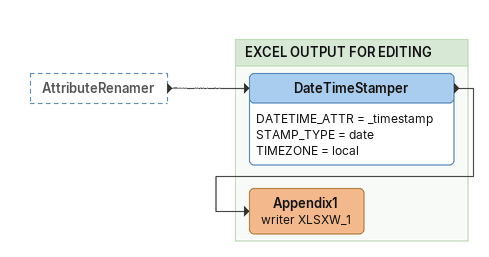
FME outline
AttributeRenamer [outside]
    -> DateTimeStamper

Bookmark: EXCEL OUTPUT FOR EDITING
DateTimeStamper
    DATETIME_ATTR = _timestamp
    STAMP_TYPE = date
    TIMEZONE = local
    -> Appendix1 (writer XLSXW_1)
Appendix1 (writer XLSXW_1)
